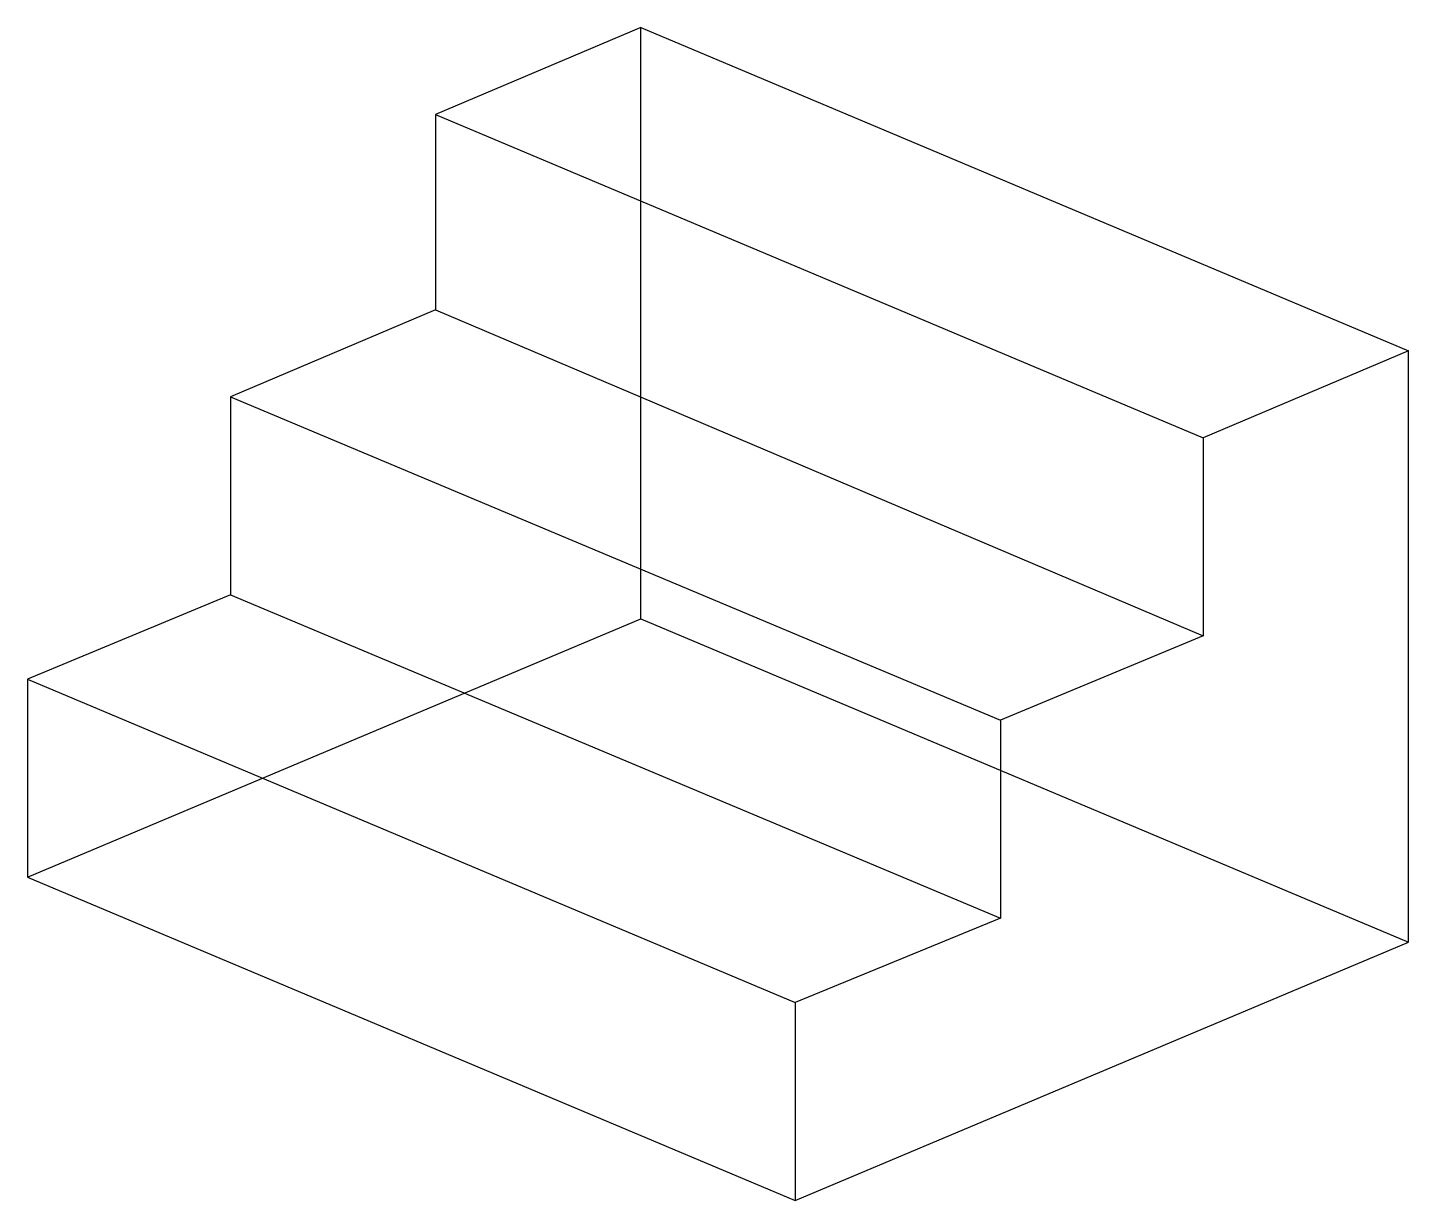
# Model space of a CAD drawing. Extents: x -2.4 to 3.32, y -2.79 to 2.07.
import ezdxf

# ---------------------------------------------------------------- set-up
doc = ezdxf.new("R2010")
doc.units = 0
doc.header["$MEASUREMENT"] = 0
doc.layers.add('CAPA_POR_DEFECTO', color=7, linetype='CONTINUOUS')

msp = doc.modelspace()

# ---------------------------------------------------------------- linework, layer by layer
at = {"layer": 'CAPA_POR_DEFECTO', "color": 7}
for p, q in [((0.14, 2.07), (-0.71, 1.71)), ((0.14, 2.07), (3.32, 0.73)), ((0.14, -0.38), (0.14, 2.07)), ((-0.71, 1.71), (-0.71, 0.9)), ((-0.71, 1.71), (2.47, 0.37)), ((-0.71, 0.9), (-1.56, 0.54)), ((-0.71, 0.9), (2.47, -0.45)), ((3.32, 0.73), (2.47, 0.37)), ((3.32, -1.72), (3.32, 0.73)), ((-1.56, 0.54), (-1.56, -0.28)), ((-1.56, 0.54), (1.63, -0.8)), ((2.47, 0.37), (2.47, -0.45)), ((-1.56, -0.28), (-2.4, -0.63)), ((-1.56, -0.28), (1.63, -1.62)), ((-2.4, -1.45), (0.14, -0.38)), ((0.14, -0.38), (3.32, -1.72)), ((2.47, -0.45), (1.63, -0.8)), ((-2.4, -0.63), (-2.4, -1.45)), ((-2.4, -0.63), (0.78, -1.97)), ((1.63, -0.8), (1.63, -1.62)), ((-2.4, -1.45), (0.78, -2.79)), ((1.63, -1.62), (0.78, -1.97)), ((0.78, -2.79), (3.32, -1.72)), ((0.78, -1.97), (0.78, -2.79))]:
    msp.add_line(p, q, dxfattribs=at)

doc.saveas('drawing.dxf')
